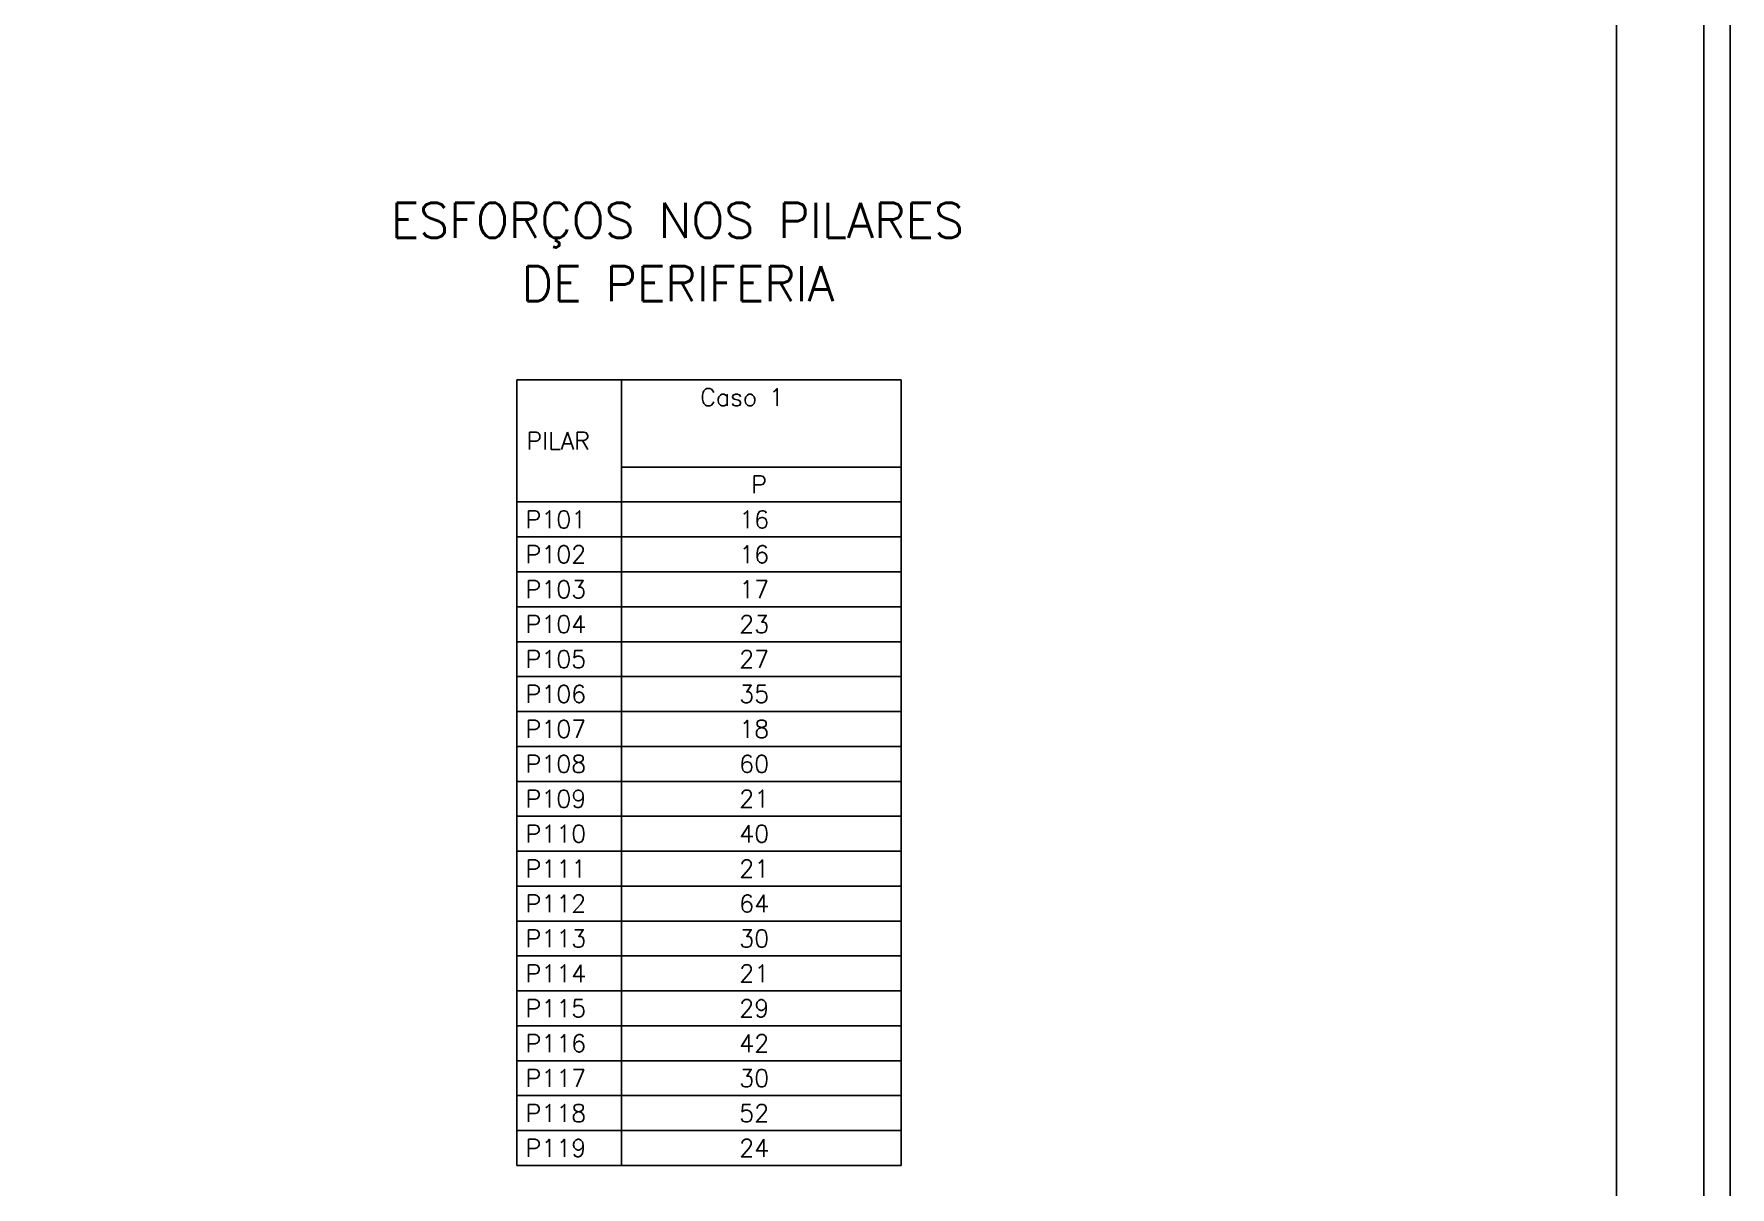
# Model space of a CAD drawing. Extents: x 0 to 84.7, y 0 to 60.
# Drawn here: x 65.28 to 84.7, y 11.52 to 24.73 of the extents above; entities that cross this region are included whole.
import ezdxf

# ---------------------------------------------------------------- set-up
doc = ezdxf.new("R2010")
doc.units = 0
doc.header["$MEASUREMENT"] = 0
for name, color, linetype in [('1', 1, 'CONTINUOUS'), ('5', 5, 'CONTINUOUS'), ('6', 6, 'CONTINUOUS'), ('8', 8, 'CONTINUOUS')]:
    doc.layers.add(name, color=color, linetype=linetype)
doc.styles.get("Standard").update_dxf_attribs({"font": 'ROMANS.SHX'})

msp = doc.modelspace()

# ---------------------------------------------------------------- linework, layer by layer
at = {"layer": '1', "linetype": 'Continuous'}
for points in [[(0.0039, 0.003377), (84.703851, 0.003377), (84.703851, 60.003377), (0.0039, 60.003377), (0.0039, 0.003377)], [(0.303949, 0.303365), (84.403925, 0.303365), (84.403925, 59.703389), (0.303949, 59.703389), (0.303949, 0.303365)]]:
    msp.add_lwpolyline(points, dxfattribs=at)
at = {"layer": '6', "linetype": 'Continuous'}
for p, q in [((70.80732, 20.76481), (75.20732, 20.76481)), ((70.80732, 20.76481), (70.80732, 11.76481)), ((72.00732, 20.76481), (72.00732, 11.76481)), ((75.20732, 20.76481), (75.20732, 19.76481)), ((72.00732, 19.76481), (75.20732, 19.76481)), ((75.20732, 19.76481), (75.20732, 11.76481)), ((70.80732, 19.36481), (75.20732, 19.36481)), ((70.80732, 11.76481), (75.20732, 11.76481))]:
    msp.add_line(p, q, dxfattribs=at)
msp.add_lwpolyline([(2.803949, 1.303365), (83.403925, 1.303365), (83.403925, 58.703389), (2.803949, 58.703389), (2.803949, 1.303365)], dxfattribs=at)
at = {"layer": '8', "linetype": 'Continuous'}
for p, q in [((70.80732, 18.96481), (75.20732, 18.96481)), ((70.80732, 18.56481), (75.20732, 18.56481)), ((70.80732, 18.16481), (75.20732, 18.16481)), ((70.80732, 17.76481), (75.20732, 17.76481)), ((70.80732, 17.36481), (75.20732, 17.36481)), ((70.80732, 16.96481), (75.20732, 16.96481)), ((70.80732, 16.56481), (75.20732, 16.56481)), ((70.80732, 16.16481), (75.20732, 16.16481)), ((70.80732, 15.76481), (75.20732, 15.76481)), ((70.80732, 15.36481), (75.20732, 15.36481)), ((70.80732, 14.96481), (75.20732, 14.96481)), ((70.80732, 14.56481), (75.20732, 14.56481)), ((70.80732, 14.16481), (75.20732, 14.16481)), ((70.80732, 13.76481), (75.20732, 13.76481)), ((70.80732, 13.36481), (75.20732, 13.36481)), ((70.80732, 12.96481), (75.20732, 12.96481)), ((70.80732, 12.56481), (75.20732, 12.56481)), ((70.80732, 12.16481), (75.20732, 12.16481))]:
    msp.add_line(p, q, dxfattribs=at)

# ---------------------------------------------------------------- texts
at = {"layer": '1', "linetype": 'Continuous'}
for s, p in [('Caso 1', (72.90732, 20.46481)), ('PILAR', (70.915935, 19.965144)), ('P101', (70.90732, 19.06481)), ('   16', (72.90732, 19.06481)), ('P102', (70.90732, 18.66481)), ('   16', (72.90732, 18.66481)), ('P103', (70.90732, 18.26481)), ('   17', (72.90732, 18.26481)), ('P104', (70.90732, 17.86481)), ('   23', (72.90732, 17.86481)), ('P105', (70.90732, 17.46481)), ('   27', (72.90732, 17.46481)), ('P106', (70.90732, 17.06481)), ('   35', (72.90732, 17.06481)), ('P107', (70.90732, 16.66481)), ('   18', (72.90732, 16.66481)), ('P108', (70.90732, 16.26481)), ('   60', (72.90732, 16.26481)), ('P109', (70.90732, 15.86481)), ('   21', (72.90732, 15.86481)), ('P110', (70.90732, 15.46481)), ('   40', (72.90732, 15.46481)), ('P111', (70.90732, 15.06481)), ('   21', (72.90732, 15.06481)), ('P112', (70.90732, 14.66481)), ('   64', (72.90732, 14.66481)), ('P113', (70.90732, 14.26481)), ('   30', (72.90732, 14.26481)), ('P114', (70.90732, 13.86481)), ('   21', (72.90732, 13.86481)), ('P115', (70.90732, 13.46481)), ('   29', (72.90732, 13.46481)), ('P116', (70.90732, 13.06481)), ('   42', (72.90732, 13.06481)), ('P117', (70.90732, 12.66481)), ('   30', (72.90732, 12.66481)), ('P118', (70.90732, 12.26481)), ('   52', (72.90732, 12.26481)), ('P119', (70.90732, 11.86481)), ('   24', (72.90732, 11.86481))]:
    msp.add_text(s, height=0.2, dxfattribs=at).set_placement(p)
at = {"layer": '5', "linetype": 'Continuous'}
msp.add_text('P', height=0.2, dxfattribs=at).set_placement((73.491586, 19.46481))
at = {"layer": '6', "linetype": 'Continuous'}
for s, p in [('ESFORÇOS NOS PILARES', (69.361945, 22.392531)), ('DE PERIFERIA', (70.862311, 21.666022))]:
    msp.add_text(s, height=0.4, dxfattribs=at).set_placement(p)

doc.saveas('drawing.dxf')
